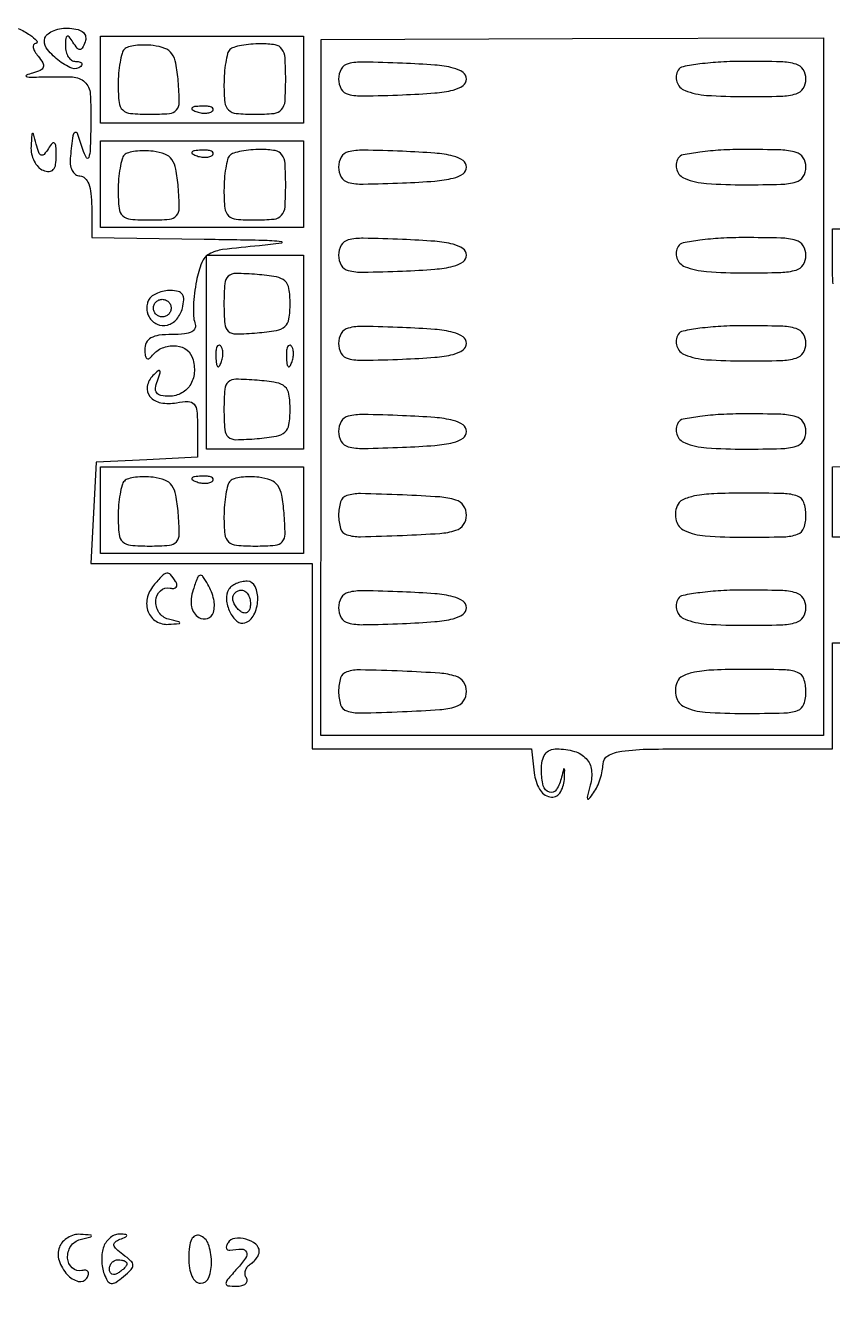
# Model space of a CAD drawing. Extents: x 4 to 1603, y 7 to 792.
# Drawn here: x 698.5 to 790, y 529 to 674.1 of the extents above; entities that cross this region are included whole.
import ezdxf

# ---------------------------------------------------------------- set-up
doc = ezdxf.new("R2010")
doc.units = 0

msp = doc.modelspace()

# ---------------------------------------------------------------- linework, layer by layer
for points in [[(4.463028, 790.750623, 0.090794), (4.267848, 789.688086, 0.000004), (4.202933, 675.011121, 0.000189), (4.180203, 548.51456, 0.000114), (4.244173, 398.5), (4.5, 7.5), (803.751263, 7.249377), (1603.002525, 6.998755), (1602.751263, 399.249377), (1602.5, 791.5), (803.718854, 791.750623, 0.000059), (387.797189, 791.831666, 0.000332), (164.795027, 791.700628, 0.000012), (5.544081, 791.497643, 0.311183)], [(705.249298, 672.207278, -0.030285), (704.934532, 671.515402, -0.269597), (704.661449, 671.345479, -0.23864), (704.352992, 671.490159, -0.024687), (703.876149, 672.166154, 0.022469), (703.441503, 672.788165, 0.3555), (703.20731, 672.8437, 0.267807), (703.050998, 672.613819, 0.01627), (703.015313, 671.75, 0.064917), (703.096597, 671.080964, 0.083031), (703.347206, 670.514063, 0.09988), (703.722977, 670.134987, 0.148752), (704.166667, 670, -0.04804), (704.575864, 669.960594, -0.143297), (704.823397, 669.832772, -0.260519), (704.881081, 669.646135, -0.144864), (704.764045, 669.430712, -0.303532), (703.749392, 669.229242, -0.069561), (702.164385, 670.162776, -0.066834), (700.850762, 671.52796, -0.2551), (700.699309, 672.658795, -0.137438), (701.059595, 673.143128, -0.0697), (701.724631, 673.522916, -0.061001), (702.575449, 673.7473, -0.054699), (703.487991, 673.771685, -0.044319), (704.446503, 673.60601, -0.117163), (705.055751, 673.278694, -0.174965), (705.31366, 672.804467, -0.130253)], [(709.712576, 671.379243, 0.129995), (709.435836, 670.903503, 0.0235), (709.209319, 669.896819, 0.023928), (709.052262, 668.661766, 0.019663), (709, 667.333333, 0.024787), (709.099387, 665.329726, 0.181761), (709.517027, 664.484058, 0.168931), (710.405755, 664.089547, 0.020771), (712.560365, 664, 0.018958), (714.805979, 664.085176, 0.197739), (715.613383, 664.491523, 0.18497), (715.929913, 665.363296, 0.016266), (715.810365, 667.75, 0.023557), (715.545235, 669.783013, 0.109568), (715.092703, 670.868296, 0.151844), (714.306481, 671.473579, 0.059724), (712.962576, 671.79591, 0.028384), (711.938939, 671.856725, 0.032536), (710.961202, 671.795577, 0.034438), (710.153747, 671.634956, 0.130786)], [(721.666667, 671.333333, 0.13383), (721.407375, 670.879756, 0.022027), (721.195833, 669.883333, 0.022866), (721.048852, 668.658442, 0.018427), (721, 667.333333, 0.024666), (721.098603, 665.335788, 0.179682), (721.5125, 664.488095, 0.170228), (722.392076, 664.091296, 0.021645), (724.5, 664, 0.022778), (726.675038, 664.099137, 0.192545), (727.53125, 664.535714, 0.165362), (727.920164, 665.478972, 0.01583), (728, 668, 0.015813), (727.923955, 670.403964, 0.139151), (727.572917, 671.397059, 0.201918), (726.811597, 671.870158, 0.039406), (725.166667, 672, 0.021582), (724.03307, 671.951046, 0.025482), (722.969792, 671.804167, 0.025624), (722.099647, 671.591727, 0.12431)], [(734, 668, 0.129039), (734.297874, 666.865021, 0.206597), (735.083029, 666.268127, 0.065328), (736.798321, 666.075067, 0.005528), (741.25, 666.20619, 0.008706), (744.924338, 666.419231, 0.04183), (746.992698, 666.750771, 0.090842), (748.108986, 667.254287, 0.246274), (748.5, 668, 0.246274), (748.108986, 668.745713, 0.090842), (746.992698, 669.249229, 0.04183), (744.924338, 669.580769, 0.008706), (741.25, 669.79381, 0.005528), (736.798321, 669.924933, 0.065328), (735.083029, 669.731873, 0.206597), (734.297874, 669.134979, 0.129039)], [(772.5, 669, 0.225004), (772.352542, 667.676267, 0.218712), (773.282795, 666.702098, 0.077609), (775.730788, 666.147209, 0.017001), (780.059017, 666, 0.006672), (784.155617, 666.05467, 0.063549), (785.882377, 666.322036, 0.184058), (786.691029, 666.929895, 0.141475), (787, 668, 0.141475), (786.691029, 669.070105, 0.184058), (785.882377, 669.677964, 0.063549), (784.155617, 669.94533, 0.006672), (780.059017, 670, 0.013438), (777.354892, 669.927313, 0.019448), (774.9754, 669.70625, 0.015512), (773.068638, 669.393547, 0.208873)], [(717.8125, 664.316886, 0.051402), (718.359369, 664.160852, 0.05415), (718.916927, 664.123424, 0.060344), (719.402231, 664.202593, 0.126455), (719.729167, 664.395833, 0.296942), (719.77538, 664.614691, 0.208169), (719.592839, 664.799335, 0.077125), (719.112848, 664.910055, 0.028489), (718.416667, 664.921053, 0.018894), (717.670344, 664.862007, 0.168741), (717.37858, 664.720685, 0.470617), (717.395823, 664.538436, 0.054073)], [(699.116001, 660.356989, 0.066327), (699.183727, 659.494718, 0.065103), (699.4747, 658.674403, 0.070637), (699.935138, 658.018315, 0.113337), (700.5, 657.638374, 0.09255), (701.177969, 657.513719, 0.211375), (701.643019, 657.721039, 0.146453), (701.911779, 658.286072, 0.040033), (701.984687, 659.281385, 0.013987), (701.946801, 660.367348, 0.193934), (701.780733, 660.714713, 0.424522), (701.524252, 660.698996, 0.035562), (701.085964, 660.104853, -0.034301), (700.604895, 659.449264, -0.314665), (700.281661, 659.363463, -0.225535), (700.006159, 659.643689, -0.020647), (699.717278, 660.604853, 0.003495), (699.41253, 661.761282, 0.451723), (699.294228, 661.819537, 0.286258), (699.194627, 661.680665, 0.002626)], [(717.8125, 659.316886, 0.051402), (718.359369, 659.160852, 0.05415), (718.916927, 659.123424, 0.060344), (719.402231, 659.202593, 0.126455), (719.729167, 659.395833, 0.296942), (719.77538, 659.614691, 0.208169), (719.592839, 659.799335, 0.077125), (719.112848, 659.910055, 0.028489), (718.416667, 659.921053, 0.018894), (717.670344, 659.862007, 0.168741), (717.37858, 659.720685, 0.470617), (717.395823, 659.538436, 0.054073)], [(721.666667, 659.333333, 0.13383), (721.407375, 658.879756, 0.022027), (721.195833, 657.883333, 0.022866), (721.048852, 656.658442, 0.018427), (721, 655.333333, 0.024666), (721.098603, 653.335788, 0.179682), (721.5125, 652.488095, 0.170228), (722.392076, 652.091296, 0.021645), (724.5, 652, 0.022778), (726.675038, 652.099137, 0.192545), (727.53125, 652.535714, 0.165362), (727.920164, 653.478972, 0.01583), (728, 656, 0.015813), (727.923955, 658.403964, 0.139151), (727.572917, 659.397059, 0.201918), (726.811597, 659.870158, 0.039406), (725.166667, 660, 0.021582), (724.03307, 659.951046, 0.025482), (722.969792, 659.804167, 0.025624), (722.099647, 659.591727, 0.12431)], [(734, 658, 0.129039), (734.297874, 656.865021, 0.206597), (735.083029, 656.268127, 0.065328), (736.798321, 656.075067, 0.005528), (741.25, 656.20619, 0.008706), (744.924338, 656.419231, 0.04183), (746.992698, 656.750771, 0.090842), (748.108986, 657.254287, 0.246274), (748.5, 658, 0.246274), (748.108986, 658.745713, 0.090842), (746.992698, 659.249229, 0.04183), (744.924338, 659.580769, 0.008706), (741.25, 659.79381, 0.005528), (736.798321, 659.924933, 0.065328), (735.083029, 659.731873, 0.206597), (734.297874, 659.134979, 0.129039)], [(772.5, 659, 0.225004), (772.352542, 657.676267, 0.218712), (773.282795, 656.702098, 0.077609), (775.730788, 656.147209, 0.017001), (780.059017, 656, 0.006672), (784.155617, 656.05467, 0.063549), (785.882377, 656.322036, 0.184058), (786.691029, 656.929895, 0.141475), (787, 658, 0.141475), (786.691029, 659.070105, 0.184058), (785.882377, 659.677964, 0.063549), (784.155617, 659.94533, 0.006672), (780.059017, 660, 0.013438), (777.354892, 659.927313, 0.019448), (774.9754, 659.70625, 0.015512), (773.068638, 659.393547, 0.208873)], [(709.712576, 659.379243, 0.129995), (709.435836, 658.903503, 0.0235), (709.209319, 657.896819, 0.023928), (709.052262, 656.661766, 0.019663), (709, 655.333333, 0.024787), (709.099387, 653.329726, 0.181761), (709.517027, 652.484058, 0.168931), (710.405755, 652.089547, 0.020771), (712.560365, 652, 0.018958), (714.805979, 652.085176, 0.197739), (715.613383, 652.491523, 0.18497), (715.929913, 653.363296, 0.016266), (715.810365, 655.75, 0.023557), (715.545235, 657.783013, 0.109568), (715.092703, 658.868296, 0.151844), (714.306481, 659.473579, 0.059724), (712.962576, 659.79591, 0.028384), (711.938939, 659.856725, 0.032536), (710.961202, 659.795577, 0.034438), (710.153747, 659.634956, 0.130786)], [(734, 648, 0.129039), (734.297874, 646.865021, 0.206597), (735.083029, 646.268127, 0.065328), (736.798321, 646.075067, 0.005528), (741.25, 646.20619, 0.008706), (744.924338, 646.419231, 0.04183), (746.992698, 646.750771, 0.090842), (748.108986, 647.254287, 0.246274), (748.5, 648, 0.246274), (748.108986, 648.745713, 0.090842), (746.992698, 649.249229, 0.04183), (744.924338, 649.580769, 0.008706), (741.25, 649.79381, 0.005528), (736.798321, 649.924933, 0.065328), (735.083029, 649.731873, 0.206597), (734.297874, 649.134979, 0.129039)], [(772.5, 649, 0.225004), (772.352542, 647.676267, 0.218712), (773.282795, 646.702098, 0.077609), (775.730788, 646.147209, 0.017001), (780.059017, 646, 0.006672), (784.155617, 646.05467, 0.063549), (785.882377, 646.322036, 0.184058), (786.691029, 646.929895, 0.141475), (787, 648, 0.141475), (786.691029, 649.070105, 0.184058), (785.882377, 649.677964, 0.063549), (784.155617, 649.94533, 0.006672), (780.059017, 650, 0.013438), (777.354892, 649.927313, 0.019448), (774.9754, 649.70625, 0.015512), (773.068638, 649.393547, 0.208873)], [(721, 642.5, 0.018176), (721.083434, 640.205566, 0.196183), (721.487496, 639.390308, 0.187256), (722.356672, 639.07009, 0.016335), (724.75, 639.189635, 0.020378), (726.942444, 639.461398, 0.140701), (727.911636, 639.921996, 0.177086), (728.373259, 640.772952, 0.036644), (728.5, 642.5, 0.036644), (728.373259, 644.227048, 0.177086), (727.911636, 645.078004, 0.140701), (726.942444, 645.538602, 0.020378), (724.75, 645.810365, 0.016335), (722.356672, 645.92991, 0.187256), (721.487496, 645.609692, 0.196183), (721.083434, 644.794434, 0.018176)], [(712.5, 643, 0.079461), (712.30957, 642.543219, 0.059169), (712.245061, 642, 0.059169), (712.30957, 641.456781, 0.079461), (712.5, 641, 0.146414), (713.42496, 640.178114, 0.175182), (714.579413, 640.075264, 0.154429), (715.641054, 640.747423, 0.111497), (716.289749, 642, 0.048876), (716.441002, 642.948689, 0.162743), (716.279571, 643.550122, 0.183527), (715.80622, 643.890124, 0.065062), (714.965397, 644, 0.049127), (714.212904, 643.925886, 0.047282), (713.47915, 643.70625, 0.051036), (712.86994, 643.383399, 0.10739)], [(715, 642, -0.099038), (714.923658, 641.618362, -0.097945), (714.70625, 641.29375, -0.097945), (714.381638, 641.076342, -0.099038), (714, 641, -0.099038), (713.618362, 641.076342, -0.097945), (713.29375, 641.29375, -0.097945), (713.076342, 641.618362, -0.099038), (713, 642, -0.099038), (713.076342, 642.381638, -0.097945), (713.29375, 642.70625, -0.097945), (713.618362, 642.923658, -0.099038), (714, 643, -0.099038), (714.381638, 642.923658, -0.097945), (714.70625, 642.70625, -0.097945), (714.923658, 642.381638, -0.099038)], [(734, 638, 0.129039), (734.297874, 636.865021, 0.206597), (735.083029, 636.268127, 0.065328), (736.798321, 636.075067, 0.005528), (741.25, 636.20619, 0.008706), (744.924338, 636.419231, 0.04183), (746.992698, 636.750771, 0.090842), (748.108986, 637.254287, 0.246274), (748.5, 638, 0.246274), (748.108986, 638.745713, 0.090842), (746.992698, 639.249229, 0.04183), (744.924338, 639.580769, 0.008706), (741.25, 639.79381, 0.005528), (736.798321, 639.924933, 0.065328), (735.083029, 639.731873, 0.206597), (734.297874, 639.134979, 0.129039)], [(772.5, 639, 0.225004), (772.352542, 637.676267, 0.218712), (773.282795, 636.702098, 0.077609), (775.730788, 636.147209, 0.017001), (780.059017, 636, 0.006672), (784.155617, 636.05467, 0.063549), (785.882377, 636.322036, 0.184058), (786.691029, 636.929895, 0.141475), (787, 638, 0.141475), (786.691029, 639.070105, 0.184058), (785.882377, 639.677964, 0.063549), (784.155617, 639.94533, 0.006672), (780.059017, 640, 0.013438), (777.354892, 639.927313, 0.019448), (774.9754, 639.70625, 0.015512), (773.068638, 639.393547, 0.208873)], [(720.078947, 636.416667, 0.018894), (720.137993, 635.670344, 0.168741), (720.279315, 635.37858, 0.470617), (720.461564, 635.395823, 0.054073), (720.683114, 635.8125, 0.051402), (720.839148, 636.359369, 0.05415), (720.876576, 636.916927, 0.060344), (720.797407, 637.402231, 0.126455), (720.604167, 637.729167, 0.296942), (720.385309, 637.77538, 0.208169), (720.200665, 637.592839, 0.077125), (720.089945, 637.112848, 0.028489)], [(728.078947, 636.416667, 0.018894), (728.137993, 635.670344, 0.168741), (728.279315, 635.37858, 0.470617), (728.461564, 635.395823, 0.054073), (728.683114, 635.8125, 0.051402), (728.839148, 636.359369, 0.05415), (728.876576, 636.916927, 0.060344), (728.797407, 637.402231, 0.126455), (728.604167, 637.729167, 0.296942), (728.385309, 637.77538, 0.208169), (728.200665, 637.592839, 0.077125), (728.089945, 637.112848, 0.028489)], [(721, 630.5, 0.018176), (721.083434, 628.205566, 0.196183), (721.487496, 627.390308, 0.187256), (722.356672, 627.07009, 0.016335), (724.75, 627.189635, 0.020378), (726.942444, 627.461398, 0.140701), (727.911636, 627.921996, 0.177086), (728.373259, 628.772952, 0.036644), (728.5, 630.5, 0.036644), (728.373259, 632.227048, 0.177086), (727.911636, 633.078004, 0.140701), (726.942444, 633.538602, 0.020378), (724.75, 633.810365, 0.016335), (722.356672, 633.92991, 0.187256), (721.487496, 633.609692, 0.196183), (721.083434, 632.794434, 0.018176)], [(734, 628, 0.129039), (734.297874, 626.865021, 0.206597), (735.083029, 626.268127, 0.065328), (736.798321, 626.075067, 0.005528), (741.25, 626.20619, 0.008706), (744.924338, 626.419231, 0.04183), (746.992698, 626.750771, 0.090842), (748.108986, 627.254287, 0.246274), (748.5, 628, 0.246274), (748.108986, 628.745713, 0.090842), (746.992698, 629.249229, 0.04183), (744.924338, 629.580769, 0.008706), (741.25, 629.79381, 0.005528), (736.798321, 629.924933, 0.065328), (735.083029, 629.731873, 0.206597), (734.297874, 629.134979, 0.129039)], [(772.5, 629, 0.225004), (772.352542, 627.676267, 0.218712), (773.282795, 626.702098, 0.077609), (775.730788, 626.147209, 0.017001), (780.059017, 626, 0.006672), (784.155617, 626.05467, 0.063549), (785.882377, 626.322036, 0.184058), (786.691029, 626.929895, 0.141475), (787, 628, 0.141475), (786.691029, 629.070105, 0.184058), (785.882377, 629.677964, 0.063549), (784.155617, 629.94533, 0.006672), (780.059017, 630, 0.013438), (777.354892, 629.927313, 0.019448), (774.9754, 629.70625, 0.015512), (773.068638, 629.393547, 0.208873)], [(709.712576, 622.379243, 0.129995), (709.435836, 621.903503, 0.0235), (709.209319, 620.896819, 0.023928), (709.052262, 619.661766, 0.019663), (709, 618.333333, 0.024787), (709.099387, 616.329726, 0.181761), (709.517027, 615.484058, 0.168931), (710.405755, 615.089547, 0.020771), (712.560365, 615, 0.018958), (714.805979, 615.085176, 0.197739), (715.613383, 615.491523, 0.18497), (715.929913, 616.363296, 0.016266), (715.810365, 618.75, 0.023557), (715.545235, 620.783013, 0.109568), (715.092703, 621.868296, 0.151844), (714.306481, 622.473579, 0.059724), (712.962576, 622.79591, 0.028384), (711.938939, 622.856725, 0.032536), (710.961202, 622.795577, 0.034438), (710.153747, 622.634956, 0.130786)], [(717.8125, 622.316886, 0.051402), (718.359369, 622.160852, 0.05415), (718.916927, 622.123424, 0.060344), (719.402231, 622.202593, 0.126455), (719.729167, 622.395833, 0.296942), (719.77538, 622.614691, 0.208169), (719.592839, 622.799335, 0.077125), (719.112848, 622.910055, 0.028489), (718.416667, 622.921053, 0.018894), (717.670344, 622.862007, 0.168741), (717.37858, 622.720685, 0.470617), (717.395823, 622.538436, 0.054073)], [(721.712576, 622.379243, 0.129995), (721.435836, 621.903503, 0.0235), (721.209319, 620.896819, 0.023928), (721.052262, 619.661766, 0.019663), (721, 618.333333, 0.024787), (721.099387, 616.329726, 0.181761), (721.517027, 615.484058, 0.168931), (722.405755, 615.089547, 0.020771), (724.560365, 615, 0.018958), (726.805979, 615.085176, 0.197739), (727.613383, 615.491523, 0.18497), (727.929913, 616.363296, 0.016266), (727.810365, 618.75, 0.023557), (727.545235, 620.783013, 0.109568), (727.092703, 621.868296, 0.151844), (726.306481, 622.473579, 0.059724), (724.962576, 622.79591, 0.028384), (723.938939, 622.856725, 0.032536), (722.961202, 622.795577, 0.034438), (722.153747, 622.634956, 0.130786)], [(734, 618.5, 0.074784), (734.229022, 616.977344, 0.246252), (734.922065, 616.278845, 0.08217), (736.463861, 616.057716, 0.004746), (741.25, 616.20619, 0.00674), (745.477005, 616.4346, 0.059811), (747.307024, 616.780751, 0.168869), (748.170214, 617.424782, 0.149911), (748.5, 618.5, 0.149911), (748.170214, 619.575218, 0.168869), (747.307024, 620.219249, 0.059811), (745.477005, 620.5654, 0.00674), (741.25, 620.79381, 0.004746), (736.463861, 620.942284, 0.08217), (734.922065, 620.721155, 0.246252), (734.229022, 620.022656, 0.074784)], [(772.380002, 619.547887, 0.156454), (772.286132, 617.873881, 0.224568), (773.223676, 616.752125, 0.091558), (775.57334, 616.151656, 0.0169), (780.059017, 616, 0.005681), (784.501868, 616.05048, 0.080924), (786.055902, 616.340045, 0.227794), (786.76016, 617.056037, 0.082484), (787, 618.5, 0.083428), (786.757288, 619.944501, 0.227888), (786.046862, 620.661113, 0.080016), (784.476948, 620.9499, 0.005556), (779.968615, 621, 0.010282), (776.541087, 620.929511, 0.037003), (774.370359, 620.678558, 0.063023), (773.021654, 620.23916, 0.193243)], [(713.010569, 610.512735, 0.119292), (712.292138, 609.045234, 0.148154), (712.407576, 607.536591, 0.165601), (713.312844, 606.459112, 0.153396), (714.718615, 606.116001, 0.002265), (715.900085, 606.198313, 0.405416), (715.975744, 606.283474, 0.327333), (715.895299, 606.383639, 0.001975), (714.692914, 606.700319, -0.187976), (713.625959, 607.470424, -0.15832), (713.265561, 608.825441, -0.19734), (713.791949, 609.93276, -0.242405), (714.88372, 610.225223, 0.072255), (715.322097, 610.194644, 0.201741), (715.591038, 610.332191, 0.22793), (715.661139, 610.604796, 0.089506), (715.515313, 610.975223, 0.040479), (714.941913, 611.754286, 0.265481), (714.501246, 611.908385, 0.160998), (713.991931, 611.628923, 0.014243)], [(717.512076, 610.038048, 0.045312), (717.281574, 608.991403, 0.081355), (717.313283, 608.114548, 0.100048), (717.60597, 607.418269, 0.103989), (718.142988, 606.901486, 0.222276), (719.141889, 606.779494, 0.250588), (719.804807, 607.47166, 0.125875), (719.837762, 608.947814, 0.07064), (719.186361, 610.631474, 0.022966), (718.614506, 611.551491, 0.339556), (718.275213, 611.661697, 0.222092), (717.966563, 611.357755, 0.012167)], [(721.555773, 610.090242, 0.161174), (721.27938, 608.930582, 0.090259), (721.663919, 607.51729, 0.103579), (722.465489, 606.467479, 0.26335), (723.373207, 606.286064, 0.202284), (724.392491, 607.174521, 0.100478), (724.831782, 608.863859, 0.118987), (724.547171, 610.403925, 0.296016), (723.628568, 611, 0.054298), (723.009061, 610.932525, 0.049192), (722.396589, 610.732759, 0.052348), (721.880987, 610.438783, 0.098929)], [(724, 608.440983, -0.066118), (723.926733, 607.889346, -0.138808), (723.70625, 607.521475, -0.191142), (723.379648, 607.392057, -0.139169), (723, 607.5, -0.06081), (722.617485, 607.806203, -0.051032), (722.29375, 608.2129, -0.053229), (722.073302, 608.653442, -0.089642), (722, 609.059017, -0.105429), (722.076556, 609.418051, -0.099231), (722.29375, 609.723586, -0.096318), (722.618268, 609.928382, -0.092995), (723, 610, -0.153634), (723.381379, 609.879982, -0.097988), (723.70625, 609.542039, -0.080552), (723.925455, 609.037096, -0.062283)], [(734, 608, 0.129039), (734.297874, 606.865021, 0.206597), (735.083029, 606.268127, 0.065328), (736.798321, 606.075067, 0.005528), (741.25, 606.20619, 0.008706), (744.924338, 606.419231, 0.04183), (746.992698, 606.750771, 0.090842), (748.108986, 607.254287, 0.246274), (748.5, 608, 0.246274), (748.108986, 608.745713, 0.090842), (746.992698, 609.249229, 0.04183), (744.924338, 609.580769, 0.008706), (741.25, 609.79381, 0.005528), (736.798321, 609.924933, 0.065328), (735.083029, 609.731873, 0.206597), (734.297874, 609.134979, 0.129039)], [(772.5, 609, 0.225004), (772.352542, 607.676267, 0.218712), (773.282795, 606.702098, 0.077609), (775.730788, 606.147209, 0.017001), (780.059017, 606, 0.006672), (784.155617, 606.05467, 0.063549), (785.882377, 606.322036, 0.184058), (786.691029, 606.929895, 0.141475), (787, 608, 0.141475), (786.691029, 609.070105, 0.184058), (785.882377, 609.677964, 0.063549), (784.155617, 609.94533, 0.006672), (780.059017, 610, 0.013438), (777.354892, 609.927313, 0.019448), (774.9754, 609.70625, 0.015512), (773.068638, 609.393547, 0.208873)], [(734, 598.5, 0.074784), (734.229022, 596.977344, 0.246252), (734.922065, 596.278845, 0.08217), (736.463861, 596.057716, 0.004746), (741.25, 596.20619, 0.00674), (745.477005, 596.4346, 0.059811), (747.307024, 596.780751, 0.168869), (748.170214, 597.424782, 0.149911), (748.5, 598.5, 0.149911), (748.170214, 599.575218, 0.168869), (747.307024, 600.219249, 0.059811), (745.477005, 600.5654, 0.00674), (741.25, 600.79381, 0.004746), (736.463861, 600.942284, 0.08217), (734.922065, 600.721155, 0.246252), (734.229022, 600.022656, 0.074784)], [(772.380002, 599.547887, 0.156454), (772.286132, 597.873881, 0.224568), (773.223676, 596.752125, 0.091558), (775.57334, 596.151656, 0.0169), (780.059017, 596, 0.005681), (784.501868, 596.05048, 0.080924), (786.055902, 596.340045, 0.227794), (786.76016, 597.056037, 0.082484), (787, 598.5, 0.083428), (786.757288, 599.944501, 0.227888), (786.046862, 600.661113, 0.080016), (784.476948, 600.9499, 0.005556), (779.968615, 601, 0.010282), (776.541087, 600.929511, 0.037003), (774.370359, 600.678558, 0.063023), (773.021654, 600.23916, 0.193243)], [(702.331871, 535.422459, 0.174728), (702.300918, 533.908678, 0.10137), (703.227486, 532.318433, 0.144934), (704.481143, 531.544085, 0.33213), (705.456005, 531.928815, 0.074332), (705.634549, 532.345083, 0.216167), (705.583138, 532.646408, 0.222869), (705.325104, 532.800189, 0.078355), (704.88372, 532.774777, -0.242405), (703.791949, 533.06724, -0.19734), (703.265561, 534.174559, -0.15832), (703.625959, 535.529576, -0.187976), (704.692914, 536.299681, 0.001975), (705.895299, 536.616361, 0.327333), (705.975744, 536.716526, 0.405416), (705.900085, 536.801687, 0.002265), (704.718615, 536.883999, 0.083491), (703.992404, 536.809984, 0.070439), (703.282688, 536.502522, 0.071614), (702.696892, 536.016635, 0.092504)], [(707.361626, 535.5, 0.059009), (707.186053, 534.808146, 0.036148), (707.136885, 533.966917, 0.035847), (707.209975, 533.114611, 0.052347), (707.404844, 532.387376, 0.04452), (707.797763, 531.585038, 0.226132), (708.20237, 531.319001, 0.181458), (708.727321, 531.437576, 0.027898), (709.602133, 532.084763, 0.025029), (710.47363, 532.884958, 0.203696), (710.668138, 533.377532, 0.205681), (710.447574, 533.856546, 0.025557), (709.537297, 534.596386, -0.025258), (708.766073, 535.222442, -0.162276), (708.521273, 535.653318, -0.281398), (708.650661, 536.00376, -0.071981), (709.196997, 536.320052, 0.008998), (709.881279, 536.608608, 0.286954), (709.978801, 536.752743, 0.392913), (709.88242, 536.86424, 0.011923), (709.218615, 536.921053, 0.107569), (708.685734, 536.838999, 0.071645), (708.144554, 536.536184, 0.067116), (707.677538, 536.067466, 0.070903)], [(717, 534.25, 0.037078), (717.08928, 533.047689, 0.071336), (717.365596, 532.124009, 0.103372), (717.797796, 531.542449, 0.183433), (718.348621, 531.333333, 0.316329), (719.281387, 531.989072, 0.091131), (719.584829, 533.82776, 0.081573), (719.224163, 535.798714, 0.230449), (718.25, 536.750981, 0.199217), (717.724061, 536.71292, 0.161836), (717.321513, 536.309552, 0.086028), (717.074463, 535.487247, 0.030065)], [(721.457695, 535.931549, 0.054601), (721.283106, 535.56497, 0.14855), (721.271604, 535.28071, 0.23942), (721.413369, 535.120533, 0.137941), (721.67567, 535.093644, -0.04119), (723.030503, 535.21545, -0.310168), (723.535978, 534.873931, -0.251637), (723.455943, 534.198526, -0.031154), (722.5, 533, 0.007637), (721.405404, 531.752712, 0.16576), (721.228687, 531.305713, 0.393775), (721.439065, 531.05711, 0.029566), (722.404029, 531, 0.054327), (723.019658, 531.067088, 0.117599), (723.445542, 531.273452, 0.188946), (723.616927, 531.578436, 0.174761), (723.542705, 531.930902, -0.108373), (723.401101, 532.334197, -0.099685), (723.434921, 532.77286, -0.095498), (723.639411, 533.179369, -0.090427), (723.983688, 533.489919, 0.053585), (724.372447, 533.792037, 0.048953), (724.701458, 534.178511, 0.052203), (724.926207, 534.586879, 0.100034), (725, 534.952028, 0.230064), (724.600043, 535.775251, 0.099451), (723.48434, 536.339229, 0.099001), (722.233467, 536.429977, 0.226846)], [(710, 533.559017, -0.151918), (709.934461, 533.34829, -0.038439), (709.70625, 533.066025, -0.035638), (709.382774, 532.768994, -0.029505), (709, 532.5, -0.082592), (708.6179, 532.343488, -0.161196), (708.29375, 532.3746, -0.182303), (708.078288, 532.586039, -0.108972), (708, 532.940983, -0.093332), (708.076123, 533.345238, -0.09642), (708.29375, 533.688914, -0.099167), (708.618444, 533.918938, -0.105053), (709, 534, -0.042167), (709.382849, 533.967655, -0.061769), (709.70625, 533.870461, -0.081139), (709.92554, 533.727648, -0.210953)]]:
    msp.add_lwpolyline(points, format="xyb", close=True)
for points in [[(697.67671, 673.749025, -0.035097), (698.984854, 672.999022, -0.066361), (699.760663, 672.314078, -0.636829), (699.627555, 672.015313, 0.263091), (699.403661, 671.883505, 0.185283), (699.356709, 671.588416, 0.085682), (699.540036, 671.128845, 0.035568), (699.930659, 670.583551, -0.041291), (700.451347, 669.838861, -0.21402), (700.503173, 669.351653, -0.209114), (700.173388, 668.981651, -0.039398), (699.303104, 668.662232, 0.017596), (698.590817, 668.435482, 0.629536), (698.577025, 668.30296, 0.139662), (698.891551, 668.214808, 0.006615), (700, 668.234206, -0.01613), (703.828455, 668.228351, -0.180698), (705.212342, 667.657354, -0.193649), (705.832457, 666.337993, -0.01895), (705.90032, 662.75, -0.004604), (705.823305, 660.018866, -0.069862), (705.656974, 659.088411, -0.659953), (705.396093, 659.065466, -0.045508), (705, 660, 0.007719), (704.391213, 661.804547, 0.457719), (704.105527, 661.91584, 0.243478), (703.861488, 661.56376, 0.004496), (703.583786, 659.25, 0.050511), (703.575151, 658.343339, 0.089566), (703.773951, 657.625212, 0.122787), (704.153372, 657.168363, 0.15968), (704.667119, 657, -0.203461), (705.231081, 656.760601, -0.101356), (705.654794, 656.093527, -0.063766), (705.917973, 655.001575, -0.027293), (706, 653.5), (706, 650), (718.75, 649.827401, -0.001422), (725.368901, 649.718971, -0.024886), (727.513216, 649.570807, -0.876258), (727.515838, 649.36856, -0.013897), (725.03619, 649.077401, 0.008069), (720.849877, 648.635242, 0.097077), (719.315091, 648.135274, 0.176414), (718.48408, 647.174486, 0.040891), (717.87949, 645.088651, 0.01991), (717.652055, 643.684442, 0.020765), (717.541032, 642.286158, 0.020982), (717.546179, 641.075019, 0.080222), (717.700289, 640.338651, -0.169544), (717.718435, 639.744146, -0.199822), (717.358259, 639.31638, -0.094975), (716.521135, 639.069177, -0.024444), (715.106989, 639, 0.029441), (713.616749, 638.912176, 0.099663), (712.695077, 638.610421, 0.156227), (712.192284, 638.066118, 0.111604), (712.015313, 637.25, 0.037791), (712.068136, 636.624842, 0.157676), (712.237975, 636.29265, 0.327951), (712.480744, 636.255562, 0.114236), (712.765313, 636.5, -0.122281), (713.854208, 637.405709, -0.112117), (715.276623, 637.734499, -0.126164), (716.575866, 637.406699, -0.178419), (717.354831, 636.517707, -0.09665), (717.644997, 634.864095, -0.125153), (717.238672, 633.384472, -0.137331), (716.216026, 632.371139, -0.127654), (714.786022, 632, -0.047007), (713.854898, 632.087732, -0.184986), (713.373311, 632.385471, -0.200456), (713.23615, 632.910429, -0.055974), (713.452257, 633.75, 0.00978), (713.771253, 634.639876, 0.264908), (713.724953, 634.876438, 0.417676), (713.536488, 634.88933, 0.01461), (712.946378, 634.337132, 0.151648), (712.294423, 633.109983, 0.229753), (712.6045, 631.964299, 0.170355), (713.843665, 631.259167, 0.092451), (715.617217, 631.267158, -0.044397), (716.946624, 631.400742, -0.225427), (717.604497, 631.097409, -0.155854), (717.927219, 630.303525, -0.019224), (718, 628.411232), (718, 625.099808), (712.25, 624.799904), (706.5, 624.5), (706.200096, 618.75), (705.900192, 613), (718.450096, 613), (731, 613), (731, 602.5), (731, 592), (743.433578, 592), (755.867155, 592), (756.183578, 589.25, 0.100584), (756.785417, 587.40335, 0.212892), (757.971793, 586.527896, 0.304569), (759.077444, 586.963214, 0.13973), (759.598283, 588.5, 0.002318), (759.645718, 589.566096, 0.241206), (759.585835, 589.695456, 0.542193), (759.504099, 589.66748, 0.003247), (759.278732, 588.75, -0.08086), (758.695474, 587.353923, -0.345782), (757.902915, 587.066536, -0.255617), (757.214969, 587.801574, -0.063033), (757, 589.5, -0.045188), (757.10183, 590.624446, -0.108672), (757.423469, 591.391339, -0.141313), (757.972999, 591.832474, -0.101445), (758.75, 591.984687, -0.067591), (760.741227, 591.696508, -0.137599), (762.076163, 590.874034, -0.158326), (762.676404, 589.568983, -0.098567), (762.541506, 587.874846, 0.005777), (762.207146, 586.639885, 0.166614), (762.232175, 586.316909, 0.566908), (762.393593, 586.295511, 0.01508), (762.919181, 587, 0.044592), (763.322633, 587.701894, 0.028947), (763.665378, 588.573438, 0.029066), (763.902833, 589.470781, 0.047993), (763.984687, 590.25, -0.269535), (764.546079, 591.196589, -0.094095), (766.106846, 591.716052, -0.030317), (769.336871, 591.952393, -0.003106), (777, 592), (790, 592), (790, 598), (790, 604), (793, 604, -0.032314)], [(790.084983, 644.766428, -0.023374), (790, 646.583333), (790, 651), (796.452283, 651)], [(802, 616), (790, 616), (790, 620), (790, 624), (802.25, 624.055234, -0.001037)]]:
    msp.add_lwpolyline(points, format="xyb")
for points in [[(730, 667.923077), (730, 663), (718.5, 663), (707, 663), (707, 667.923077), (707, 672.846154), (718.5, 672.846154), (730, 672.846154)], [(789, 633.095745), (789, 593.5), (760.5, 593.5), (732, 593.5), (732.004825, 633), (732.00965, 672.5), (760.504825, 672.595745), (789, 672.691491)], [(730, 656.076923), (730, 651.153846), (718.5, 651.153846), (707, 651.153846), (707, 656.076923), (707, 661), (718.5, 661), (730, 661)], [(730, 637), (730, 626), (724.5, 626), (719, 626), (719, 637), (719, 648), (724.5, 648), (730, 648)], [(730, 619.076923), (730, 614.153846), (718.5, 614.153846), (707, 614.153846), (707, 619.076923), (707, 624), (718.5, 624), (730, 624)]]:
    msp.add_lwpolyline(points, close=True)

doc.saveas('drawing.dxf')
